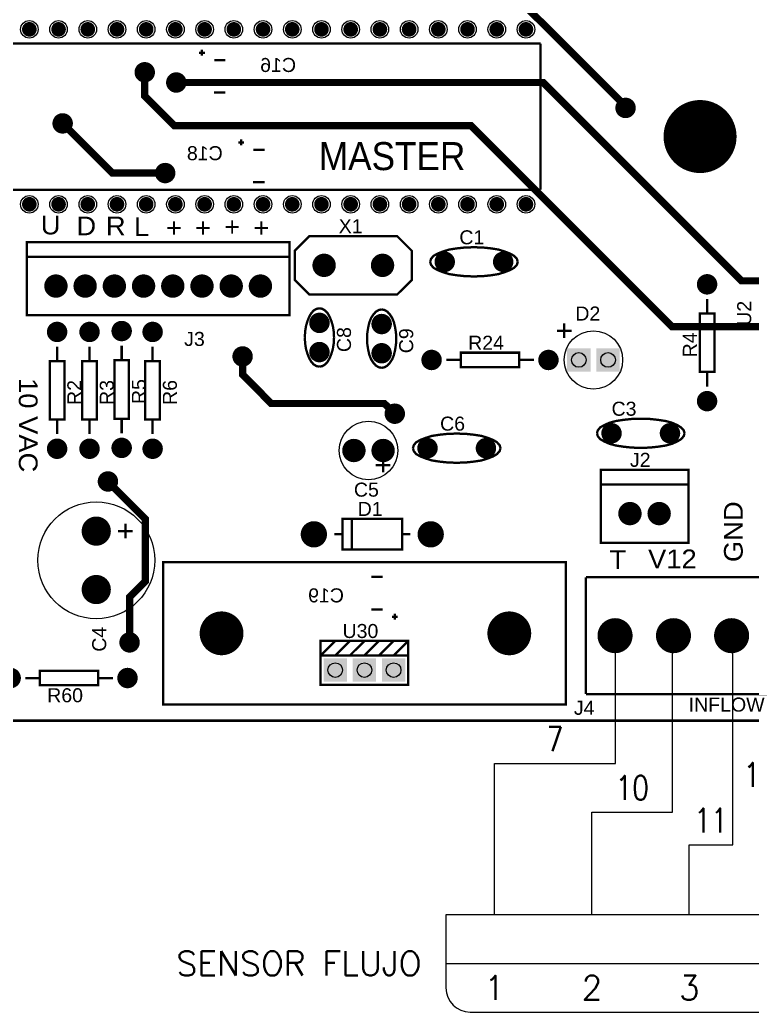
# Model space of a CAD drawing. Header units: inches. Extents: x 15 to 148, y 10 to 111.
# Drawn here: x 132.01 to 135.77, y 98.11 to 103.2 of the extents above; entities that cross this region are included whole.
import ezdxf
from ezdxf.enums import TextEntityAlignment as Align

# ---------------------------------------------------------------- set-up
doc = ezdxf.new("R2010")
doc.units = ezdxf.units.IN
doc.header["$MEASUREMENT"] = 0
for name, color, linetype in [('12632256', 7, 'Continuous'), ('BLK_12AWG', 7, 'Continuous'), ('MISC', 250, 'Continuous'), ('SYMS', 7, 'Continuous'), ('TAGS', 250, 'Continuous'), ('TERMS', 250, 'Continuous')]:
    doc.layers.add(name, color=color, linetype=linetype)
doc.layers.add('WIRENO', color=5, linetype='Continuous', true_color=0x0000ff)
doc.styles.add('WD', font='romans.shx')

# ---------------------------------------------------------------- blocks, each defined once
blk = doc.blocks.new('VCN1_1PJ_C478')
at = {"layer": 'SYMS'}
for p, q in [((-0.25, 0.25), (-0.25, -0.125)), ((2.25, 0.25), (-0.25, 0.25)), ((2.25, -0.125), (2.25, 0.25)), ((-0.25, 0), (2.25, 0)), ((-0.125, -0.25), (2.125, -0.25))]:
    blk.add_line(p, q, dxfattribs=at)
for centre, start, end in [((-0.125, -0.125), 180, 270), ((2.125, -0.125), 270, 360)]:
    blk.add_arc(centre, 0.125, start, end, dxfattribs=at)
at = {"layer": 'BLK_12AWG', "style": 'WD', "flags": 1}
blk.add_attdef('WD_JUMPERS', (0, 0), '', height=0.01, dxfattribs=at)
at = {"layer": 'SYMS', "linetype": 'Continuous', "style": 'WD', "flags": 8}
for tag, p in [('TERMDESC01J', (-0.05, 0.35)), ('TERMDESC02J', (0.45, 0.35)), ('TERMDESC03J', (0.95, 0.35)), ('TERMDESC04J', (1.45, 0.35)), ('TERMDESC05J', (1.95, 0.35))]:
    blk.add_attdef(tag, p, '', height=0.1, rotation=90, dxfattribs=at)
for tag, p in [('X2WIRE01J', (0.05, 0.35)), ('X2WIRE02J', (0.55, 0.35)), ('X2WIRE03J', (1.05, 0.35)), ('X2WIRE04J', (1.55, 0.35)), ('X2WIRE05J', (2.05, 0.35))]:
    blk.add_attdef(tag, text='', height=0.1, rotation=90, dxfattribs=at).set_placement(p, align=Align.TOP_LEFT)
at = {"layer": 'SYMS', "style": 'WD', "width": 0.7}
for tag, p in [('INST', (-0.3812, 0.8123)), ('LOC', (-0.3812, 0.6427)), ('DESC1', (-0.375, 0.4687)), ('DESC2', (-0.375, 0.2875)), ('DESC3', (-0.375, 0.1125)), ('XREF', (-0.375, -0.2375))]:
    blk.add_attdef(tag, text='', height=0.125, dxfattribs=at).set_placement(p, align=Align.RIGHT)
at = {"layer": 'SYMS', "style": 'WD'}
for tag, p, flags in [('ACE_FLAG', (-0.2071, 0.4342), 9), ('FAMILY', (-0.1942, 0.4074), 9), ('X2TERM01J', (0, 0.25), 1), ('X2TERM02J', (0.5, 0.25), 1), ('X2TERM03J', (1, 0.25), 1), ('X2TERM04J', (1.5, 0.25), 1), ('X2TERM05J', (2, 0.25), 1), ('WDBLKNAM', (0.175, 0.125), 9), ('GENDER', (0.1093, 0.0795), 9), ('X1LINK', (2.375, 0), 1), ('X8TERM01P', (0, -0.25), 1), ('X8TERM02P', (0.5, -0.25), 1), ('X8TERM03P', (1, -0.25), 1), ('X8TERM04P', (1.5, -0.25), 1), ('X8TERM05P', (2, -0.25), 1)]:
    blk.add_attdef(tag, p, '', height=0.01, dxfattribs=dict(at, flags=flags))
at = {"layer": 'SYMS', "linetype": 'Continuous', "style": 'WD', "flags": 9}
for tag, p in [('CAT', (-0.1692, 0.3632)), ('ASSYCODE', (-0.1875, 0.3125)), ('MFG', (-0.1711, 0.3438))]:
    blk.add_attdef(tag, text='', height=0.01, dxfattribs=at).set_placement(p, align=Align.CENTER)
at = {"layer": 'SYMS', "color": 7, "style": 'WD'}
for tag, p in [('X2_TINY_DOT_DONT_REMOVE_01J', (0, 0.25)), ('X2_TINY_DOT_DONT_REMOVE_02J', (0.5, 0.25)), ('X2_TINY_DOT_DONT_REMOVE_03J', (1, 0.25)), ('X2_TINY_DOT_DONT_REMOVE_04J', (1.5, 0.25)), ('X2_TINY_DOT_DONT_REMOVE_05J', (2, 0.25)), ('X8_TINY_DOT_DONT_REMOVE_01P', (0, -0.25)), ('X8_TINY_DOT_DONT_REMOVE_02P', (0.5, -0.25)), ('X8_TINY_DOT_DONT_REMOVE_03P', (1, -0.25)), ('X8_TINY_DOT_DONT_REMOVE_04P', (1.5, -0.25)), ('X8_TINY_DOT_DONT_REMOVE_05P', (2, -0.25))]:
    blk.add_attdef(tag, p, '', height=0.0001, dxfattribs=at)
at = {"layer": 'SYMS', "linetype": 'Continuous', "style": 'WD'}
for tag, flags, p in [('TERM01J', 9, (0, 0.125)), ('TERM02J', 9, (0.5, 0.125)), ('TERM03J', 9, (1, 0.125)), ('TERM04J', 9, (1.5, 0.125)), ('TERM05J', 9, (2, 0.125)), ('TERM01P', 8, (0, -0.125)), ('TERM02P', 8, (0.5, -0.125)), ('TERM03P', 8, (1, -0.125)), ('TERM04P', 8, (1.5, -0.125)), ('TERM05P', 8, (2, -0.125))]:
    blk.add_attdef(tag, text='', height=0.125, dxfattribs=dict(at, flags=flags)).set_placement(p, align=Align.MIDDLE_CENTER)
at = {"layer": 'SYMS', "style": 'WD'}
blk.add_attdef('TAG1', text='', height=0.125, dxfattribs=at).set_placement((-0.375, -0.0625), align=Align.RIGHT)
at = {"layer": 'SYMS', "linetype": 'Continuous', "style": 'WD', "flags": 8}
for tag, p in [('TERMDESC01P', (-0.05, -0.35)), ('TERMDESC02P', (0.45, -0.35)), ('TERMDESC03P', (0.95, -0.35)), ('TERMDESC04P', (1.45, -0.35)), ('TERMDESC05P', (1.95, -0.35))]:
    blk.add_attdef(tag, text='', height=0.1, rotation=90, dxfattribs=at).set_placement(p, align=Align.RIGHT)
for tag, p in [('X8WIRE01P', (0.05, -0.35)), ('X8WIRE02P', (0.55, -0.35)), ('X8WIRE03P', (1.05, -0.35)), ('X8WIRE04P', (1.55, -0.35)), ('X8WIRE05P', (2.05, -0.35))]:
    blk.add_attdef(tag, text='', height=0.1, rotation=90, dxfattribs=at).set_placement(p, align=Align.TOP_RIGHT)
blk = doc.blocks.new('EPAD')
at = {"const_width": 0.5}
blk.add_lwpolyline([(-0.25, 0, 1), (0.25, 0, 1)], format="xyb", close=True, dxfattribs=at)
blk = doc.blocks.new('RPAD')
blk.add_trace([(-0.5, -0.5), (-0.5, 0.5), (0.5, -0.5), (0.5, 0.5)])
blk = doc.blocks.new('tt')
for points, const_width in [([(139.786, 100.3439), (145.762, 100.3439), (145.762, 105.0119), (139.786, 105.0119), (139.786, 100.3439)], 0.008), ([(141.795, 102.8309), (142.029, 102.8309), (142.405, 102.4559), (142.405, 102.4499), (142.413, 102.4419)], 0.025), ([(140.122, 102.6619), (142.122, 102.6619)], 0.008), ([(140.963, 102.6209), (140.963, 102.6409)], 0.008), ([(142.122, 102.6619), (142.122, 102.1619)], 0.008), ([(140.973, 102.6309), (140.953, 102.6309)], 0.008), ([(141.043, 102.6059), (141.005, 102.6059)], 0.008), ([(140.767, 102.5639), (140.767, 102.4829), (140.869, 102.3809), (141.884, 102.3809), (142.572, 101.6929), (143.303, 101.6929)], 0.025), ([(140.875, 102.5289), (142.131, 102.5289), (142.81, 101.8499), (143.568, 101.8499), (143.599, 101.8809)], 0.025), ([(141.043, 102.4949), (141.004, 102.4949)], 0.008), ([(140.486, 102.3889), (140.656, 102.2189), (140.837, 102.2189)], 0.025), ([(141.097, 102.3139), (141.097, 102.3339)], 0.008), ([(141.107, 102.3239), (141.087, 102.3239)], 0.008), ([(141.177, 102.2989), (141.139, 102.2989)], 0.008), ([(140.122, 102.1619), (142.122, 102.1619)], 0.008), ([(141.177, 102.1879), (141.138, 102.1879)], 0.008), ([(141.331, 102.0029), (141.631, 102.0029), (141.681, 101.9529), (141.681, 101.8529), (141.631, 101.8029), (141.331, 101.8029), (141.281, 101.8529), (141.281, 101.9529), (141.331, 102.0029)], 0.008), ([(140.363, 101.7319), (141.263, 101.7319), (141.263, 101.9819), (140.363, 101.9819), (140.363, 101.7319)], 0.008), ([(141.744, 101.9149), (141.747, 101.9249), (141.755, 101.9349), (141.769, 101.9429), (141.787, 101.9499), (141.809, 101.9569), (141.835, 101.9609), (141.863, 101.9639), (141.894, 101.9649)], 0.008), ([(142.044, 101.9149), (142.041, 101.9249), (142.032, 101.9349), (142.018, 101.9429), (142, 101.9499), (141.978, 101.9569), (141.953, 101.9609), (141.925, 101.9639), (141.894, 101.9649)], 0.008), ([(140.363, 101.9319), (141.263, 101.9319)], 0.008), ([(141.744, 101.9149), (141.747, 101.9049), (141.755, 101.8949), (141.769, 101.8869), (141.787, 101.8799), (141.809, 101.8729), (141.835, 101.8689), (141.863, 101.8659), (141.894, 101.8649)], 0.008), ([(142.044, 101.9149), (142.041, 101.9049), (142.032, 101.8949), (142.018, 101.8869), (142, 101.8799), (141.978, 101.8729), (141.953, 101.8689), (141.925, 101.8659), (141.894, 101.8649)], 0.008), ([(142.692, 101.7379), (142.692, 101.7879)], 0.008), ([(141.365, 101.7559), (141.355, 101.7539), (141.345, 101.7479), (141.337, 101.7389), (141.33, 101.7269), (141.324, 101.7119), (141.319, 101.6949), (141.316, 101.6759), (141.315, 101.6559)], 0.008), ([(141.365, 101.7559), (141.375, 101.7539), (141.385, 101.7479), (141.393, 101.7389), (141.4, 101.7269), (141.406, 101.7119), (141.411, 101.6949), (141.414, 101.6759), (141.415, 101.6559)], 0.008), ([(141.578, 101.7519), (141.568, 101.7499), (141.558, 101.7439), (141.55, 101.7349), (141.542, 101.7229), (141.536, 101.7079), (141.532, 101.6909), (141.529, 101.6719), (141.528, 101.6519)], 0.008), ([(141.578, 101.7519), (141.588, 101.7499), (141.598, 101.7439), (141.606, 101.7349), (141.614, 101.7229), (141.62, 101.7079), (141.624, 101.6909), (141.627, 101.6719), (141.628, 101.6519)], 0.008), ([(142.667, 101.5379), (142.717, 101.5379), (142.717, 101.7379), (142.667, 101.7379), (142.667, 101.5379)], 0.008), ([(142.203, 101.7039), (142.203, 101.6539)], 0.008), ([(141.365, 101.5559), (141.355, 101.5579), (141.345, 101.5639), (141.337, 101.5729), (141.33, 101.5849), (141.324, 101.5999), (141.319, 101.6169), (141.316, 101.6359), (141.315, 101.6559)], 0.008), ([(141.365, 101.5559), (141.375, 101.5579), (141.385, 101.5639), (141.393, 101.5729), (141.4, 101.5849), (141.406, 101.5999), (141.411, 101.6169), (141.414, 101.6359), (141.415, 101.6559)], 0.008), ([(141.578, 101.5519), (141.568, 101.5539), (141.558, 101.5599), (141.55, 101.5689), (141.542, 101.5809), (141.536, 101.5959), (141.532, 101.6129), (141.529, 101.6319), (141.528, 101.6519)], 0.008), ([(141.578, 101.5519), (141.588, 101.5539), (141.598, 101.5599), (141.606, 101.5689), (141.614, 101.5809), (141.62, 101.5959), (141.624, 101.6129), (141.627, 101.6319), (141.628, 101.6519)], 0.008), ([(142.178, 101.6789), (142.228, 101.6789)], 0.008), ([(140.467, 101.6249), (140.467, 101.5749)], 0.008), ([(140.578, 101.6249), (140.578, 101.5749)], 0.008), ([(140.688, 101.6279), (140.688, 101.5779)], 0.008), ([(140.794, 101.6249), (140.794, 101.5749)], 0.008), ([(141.102, 101.5909), (141.102, 101.5289), (141.2, 101.4299), (141.587, 101.4299), (141.623, 101.3949)], 0.025), ([(141.849, 101.5539), (142.049, 101.5539), (142.049, 101.6039), (141.849, 101.6039), (141.849, 101.5539)], 0.008), ([(140.442, 101.3749), (140.492, 101.3749), (140.492, 101.5749), (140.442, 101.5749), (140.442, 101.3749)], 0.008), ([(140.553, 101.3749), (140.603, 101.3749), (140.603, 101.5749), (140.553, 101.5749), (140.553, 101.3749)], 0.008), ([(140.663, 101.3779), (140.713, 101.3779), (140.713, 101.5779), (140.663, 101.5779), (140.663, 101.3779)], 0.008), ([(140.769, 101.3749), (140.819, 101.3749), (140.819, 101.5749), (140.769, 101.5749), (140.769, 101.3749)], 0.008), ([(141.799, 101.5789), (141.849, 101.5789)], 0.008), ([(142.049, 101.5789), (142.099, 101.5789)], 0.008), ([(142.692, 101.4879), (142.692, 101.5379)], 0.008), ([(140.467, 101.3749), (140.467, 101.3249)], 0.008), ([(140.578, 101.3749), (140.578, 101.3249)], 0.008), ([(140.688, 101.3779), (140.688, 101.3279)], 0.008), ([(140.794, 101.3749), (140.794, 101.3249)], 0.008), ([(142.315, 101.3279), (142.318, 101.3379), (142.326, 101.3479), (142.34, 101.3559), (142.358, 101.3639), (142.38, 101.3699), (142.406, 101.3739), (142.434, 101.3769), (142.465, 101.3779)], 0.008), ([(142.615, 101.3279), (142.612, 101.3379), (142.603, 101.3479), (142.59, 101.3559), (142.572, 101.3639), (142.55, 101.3699), (142.524, 101.3739), (142.496, 101.3769), (142.465, 101.3779)], 0.008), ([(141.685, 101.2769), (141.688, 101.2869), (141.696, 101.2969), (141.71, 101.3049), (141.728, 101.3119), (141.75, 101.3189), (141.776, 101.3229), (141.804, 101.3259), (141.835, 101.3269)], 0.008), ([(141.985, 101.2769), (141.982, 101.2869), (141.973, 101.2969), (141.96, 101.3049), (141.942, 101.3119), (141.92, 101.3189), (141.894, 101.3229), (141.866, 101.3259), (141.835, 101.3269)], 0.008), ([(142.315, 101.3279), (142.318, 101.3179), (142.326, 101.3079), (142.34, 101.2999), (142.358, 101.2919), (142.38, 101.2859), (142.406, 101.2819), (142.434, 101.2789), (142.465, 101.2779)], 0.008), ([(142.615, 101.3279), (142.612, 101.3179), (142.603, 101.3079), (142.59, 101.2999), (142.572, 101.2919), (142.55, 101.2859), (142.524, 101.2819), (142.496, 101.2789), (142.465, 101.2779)], 0.008), ([(141.685, 101.2769), (141.688, 101.2669), (141.696, 101.2569), (141.71, 101.2489), (141.728, 101.2419), (141.75, 101.2349), (141.776, 101.2309), (141.804, 101.2279), (141.835, 101.2269)], 0.008), ([(141.985, 101.2769), (141.982, 101.2669), (141.973, 101.2569), (141.96, 101.2489), (141.942, 101.2419), (141.92, 101.2349), (141.894, 101.2309), (141.866, 101.2279), (141.835, 101.2269)], 0.008), ([(141.608, 101.2189), (141.558, 101.2189)], 0.008), ([(141.583, 101.1939), (141.583, 101.2439)], 0.008), ([(142.328, 100.9529), (142.628, 100.9529), (142.628, 101.2029), (142.328, 101.2029), (142.328, 100.9529)], 0.008), ([(140.715, 100.6119), (140.715, 100.7669), (140.769, 100.8209), (140.769, 101.0339), (140.641, 101.1629)], 0.025), ([(142.328, 101.1529), (142.628, 101.1529)], 0.008), ([(140.701, 101.0179), (140.701, 100.9679)], 0.008), ([(141.444, 100.9299), (141.648, 100.9299), (141.648, 101.0349), (141.444, 101.0349), (141.444, 100.9299)], 0.008), ([(141.476, 101.0339), (141.476, 100.9309)], 0.008), ([(140.726, 100.9929), (140.676, 100.9929)], 0.008), ([(141.416, 100.9819), (141.444, 100.9819)], 0.008), ([(141.648, 100.9819), (141.676, 100.9819)], 0.008), ([(140.83, 100.3989), (142.208, 100.3989), (142.208, 100.8869), (140.83, 100.8869), (140.83, 100.3989)], 0.008), ([(141.543, 100.8359), (141.582, 100.8359)], 0.008), ([(142.277, 100.8349), (142.277, 100.4349)], 0.008), ([(143.276, 100.8349), (142.277, 100.8349)], 0.008), ([(141.543, 100.7249), (141.581, 100.7249)], 0.008), ([(141.623, 100.7099), (141.623, 100.6899)], 0.008), ([(141.613, 100.6999), (141.633, 100.6999)], 0.008), ([(141.369, 100.5669), (141.369, 100.6169), (141.669, 100.6169), (141.669, 100.5669)], 0.008), ([(141.369, 100.5669), (141.419, 100.6169)], 0.008), ([(141.419, 100.5669), (141.469, 100.6169)], 0.008), ([(141.469, 100.5669), (141.519, 100.6169)], 0.008), ([(141.519, 100.5669), (141.569, 100.6169)], 0.008), ([(141.569, 100.5669), (141.619, 100.6169)], 0.008), ([(141.619, 100.5669), (141.669, 100.6169)], 0.008), ([(141.369, 100.4669), (141.669, 100.4669), (141.669, 100.5669), (141.369, 100.5669), (141.369, 100.4669)], 0.008), ([(140.408, 100.4649), (140.608, 100.4649), (140.608, 100.5149), (140.408, 100.5149), (140.408, 100.4649)], 0.008), ([(140.408, 100.4899), (140.358, 100.4899)], 0.008), ([(140.658, 100.4899), (140.608, 100.4899)], 0.008), ([(142.277, 100.4349), (143.276, 100.4349)], 0.008)]:
    blk.add_lwpolyline(points, dxfattribs=dict(const_width=const_width))
for centre, radius in [((140.372, 102.7109), 0.03), ((140.472, 102.7109), 0.03), ((140.572, 102.7109), 0.03), ((140.672, 102.7109), 0.03), ((140.772, 102.7109), 0.03), ((140.872, 102.7109), 0.03), ((140.972, 102.7109), 0.03), ((141.072, 102.7109), 0.03), ((141.172, 102.7109), 0.03), ((141.272, 102.7109), 0.03), ((141.372, 102.7109), 0.03), ((141.472, 102.7109), 0.03), ((141.572, 102.7109), 0.03), ((141.672, 102.7109), 0.03), ((141.772, 102.7109), 0.03), ((141.872, 102.7109), 0.03), ((141.972, 102.7109), 0.03), ((142.072, 102.7109), 0.03), ((140.767, 102.5639), 0.025), ((140.875, 102.5289), 0.025), ((142.413, 102.4419), 0.025), ((140.486, 102.3889), 0.025), ((142.668, 102.3439), 0.03), ((140.837, 102.2189), 0.025), ((140.372, 102.1119), 0.03), ((140.472, 102.1119), 0.03), ((140.572, 102.1119), 0.03), ((140.672, 102.1119), 0.03), ((140.772, 102.1119), 0.03), ((140.872, 102.1119), 0.03), ((140.972, 102.1119), 0.03), ((141.072, 102.1119), 0.03), ((141.172, 102.1119), 0.03), ((141.272, 102.1119), 0.03), ((141.372, 102.1119), 0.03), ((141.472, 102.1119), 0.03), ((141.572, 102.1119), 0.03), ((141.672, 102.1119), 0.03), ((141.772, 102.1119), 0.03), ((141.872, 102.1119), 0.03), ((141.972, 102.1119), 0.03), ((142.072, 102.1119), 0.03), ((141.381, 101.9029), 0.025), ((141.581, 101.9029), 0.025), ((141.794, 101.9149), 0.025), ((141.994, 101.9149), 0.025), ((142.692, 101.8379), 0.025), ((140.463, 101.8319), 0.01), ((140.563, 101.8319), 0.01), ((140.663, 101.8319), 0.01), ((140.763, 101.8319), 0.01), ((140.863, 101.8319), 0.01), ((140.963, 101.8319), 0.01), ((141.063, 101.8319), 0.01), ((141.163, 101.8319), 0.01), ((141.365, 101.7059), 0.025), ((141.578, 101.7019), 0.025), ((140.467, 101.6749), 0.025), ((140.578, 101.6749), 0.025), ((140.688, 101.6779), 0.025), ((140.794, 101.6749), 0.025), ((141.365, 101.6059), 0.025), ((141.578, 101.6019), 0.025), ((141.102, 101.5909), 0.025), ((141.749, 101.5789), 0.025), ((142.149, 101.5789), 0.025), ((142.253, 101.5789), 0.025), ((142.353, 101.5789), 0.025), ((142.692, 101.4379), 0.025), ((141.623, 101.3949), 0.025), ((142.365, 101.3279), 0.025), ((142.565, 101.3279), 0.025), ((140.467, 101.2749), 0.025), ((140.578, 101.2749), 0.025), ((140.688, 101.2779), 0.025), ((140.794, 101.2749), 0.025), ((141.483, 101.2689), 0.025), ((141.583, 101.2689), 0.025), ((141.735, 101.2769), 0.025), ((141.935, 101.2769), 0.025), ((140.641, 101.1629), 0.025), ((142.428, 101.0529), 0.01), ((142.528, 101.0529), 0.01), ((140.601, 100.9929), 0.025), ((141.346, 100.9819), 0.025), ((141.746, 100.9819), 0.025), ((140.601, 100.7929), 0.025), ((141.03, 100.6429), 0.03), ((142.015, 100.6429), 0.03), ((140.715, 100.6119), 0.025), ((142.377, 100.6349), 0.03), ((142.577, 100.6349), 0.03), ((142.776, 100.6349), 0.03), ((141.419, 100.5169), 0.025), ((141.519, 100.5169), 0.025), ((141.619, 100.5169), 0.025), ((140.708, 100.4899), 0.025)]:
    blk.add_circle(centre, radius)
at = {"layer": '12632256'}
for centre, radius in [((142.303, 101.5789), 0.1), ((142.303, 101.5789), 0), ((141.533, 101.2689), 0.1), ((140.601, 100.8929), 0.2)]:
    blk.add_circle(centre, radius, dxfattribs=at)
for name, p, xscale, yscale in [('EPAD', (140.372, 102.7109), 0.05, 0.05), ('EPAD', (140.472, 102.7109), 0.05, 0.05), ('EPAD', (140.572, 102.7109), 0.05, 0.05), ('EPAD', (140.672, 102.7109), 0.05, 0.05), ('EPAD', (140.772, 102.7109), 0.05, 0.05), ('EPAD', (140.872, 102.7109), 0.05, 0.05), ('EPAD', (140.972, 102.7109), 0.05, 0.05), ('EPAD', (141.072, 102.7109), 0.05, 0.05), ('EPAD', (141.172, 102.7109), 0.05, 0.05), ('EPAD', (141.272, 102.7109), 0.05, 0.05), ('EPAD', (141.372, 102.7109), 0.05, 0.05), ('EPAD', (141.472, 102.7109), 0.05, 0.05), ('EPAD', (141.572, 102.7109), 0.05, 0.05), ('EPAD', (141.672, 102.7109), 0.05, 0.05), ('EPAD', (141.772, 102.7109), 0.05, 0.05), ('EPAD', (141.872, 102.7109), 0.05, 0.05), ('EPAD', (141.972, 102.7109), 0.05, 0.05), ('EPAD', (142.072, 102.7109), 0.05, 0.05), ('EPAD', (140.767, 102.5639), 0.07, 0.07), ('EPAD', (140.875, 102.5289), 0.07, 0.07), ('EPAD', (142.413, 102.4419), 0.07, 0.07), ('EPAD', (142.668, 102.3439), 0.25, 0.25), ('EPAD', (140.486, 102.3889), 0.07, 0.07), ('EPAD', (140.837, 102.2189), 0.07, 0.07), ('EPAD', (140.372, 102.1119), 0.05, 0.05), ('EPAD', (140.472, 102.1119), 0.05, 0.05), ('EPAD', (140.572, 102.1119), 0.05, 0.05), ('EPAD', (140.672, 102.1119), 0.05, 0.05), ('EPAD', (140.772, 102.1119), 0.05, 0.05), ('EPAD', (140.872, 102.1119), 0.05, 0.05), ('EPAD', (140.972, 102.1119), 0.05, 0.05), ('EPAD', (141.072, 102.1119), 0.05, 0.05), ('EPAD', (141.172, 102.1119), 0.05, 0.05), ('EPAD', (141.272, 102.1119), 0.05, 0.05), ('EPAD', (141.372, 102.1119), 0.05, 0.05), ('EPAD', (141.472, 102.1119), 0.05, 0.05), ('EPAD', (141.572, 102.1119), 0.05, 0.05), ('EPAD', (141.672, 102.1119), 0.05, 0.05), ('EPAD', (141.772, 102.1119), 0.05, 0.05), ('EPAD', (141.872, 102.1119), 0.05, 0.05), ('EPAD', (141.972, 102.1119), 0.05, 0.05), ('EPAD', (142.072, 102.1119), 0.05, 0.05), ('EPAD', (141.381, 101.9029), 0.08, 0.08), ('EPAD', (141.581, 101.9029), 0.08, 0.08), ('EPAD', (141.794, 101.9149), 0.07, 0.07), ('EPAD', (141.994, 101.9149), 0.07, 0.07), ('EPAD', (140.463, 101.8319), 0.08, 0.08), ('EPAD', (140.563, 101.8319), 0.08, 0.08), ('EPAD', (140.663, 101.8319), 0.08, 0.08), ('EPAD', (140.763, 101.8319), 0.08, 0.08), ('EPAD', (140.863, 101.8319), 0.08, 0.08), ('EPAD', (140.963, 101.8319), 0.08, 0.08), ('EPAD', (141.063, 101.8319), 0.08, 0.08), ('EPAD', (141.163, 101.8319), 0.08, 0.08), ('EPAD', (142.692, 101.8379), 0.07, 0.07), ('EPAD', (141.365, 101.7059), 0.07, 0.07), ('EPAD', (141.578, 101.7019), 0.07, 0.07), ('EPAD', (140.467, 101.6749), 0.07, 0.07), ('EPAD', (140.578, 101.6749), 0.07, 0.07), ('EPAD', (140.688, 101.6779), 0.07, 0.07), ('EPAD', (140.794, 101.6749), 0.07, 0.07), ('EPAD', (141.102, 101.5909), 0.07, 0.07), ('EPAD', (141.365, 101.6059), 0.07, 0.07), ('EPAD', (141.578, 101.6019), 0.07, 0.07), ('EPAD', (141.749, 101.5789), 0.07, 0.07), ('EPAD', (142.149, 101.5789), 0.07, 0.07), ('RPAD', (142.253, 101.5789), 0.08, 0.08), ('RPAD', (142.353, 101.5789), 0.08, 0.08), ('EPAD', (142.692, 101.4379), 0.07, 0.07), ('EPAD', (141.623, 101.3949), 0.07, 0.07), ('EPAD', (142.365, 101.3279), 0.07, 0.07), ('EPAD', (142.565, 101.3279), 0.07, 0.07), ('EPAD', (140.467, 101.2749), 0.07, 0.07), ('EPAD', (140.578, 101.2749), 0.07, 0.07), ('EPAD', (140.688, 101.2779), 0.07, 0.07), ('EPAD', (140.794, 101.2749), 0.07, 0.07), ('EPAD', (141.483, 101.2689), 0.08, 0.08), ('EPAD', (141.583, 101.2689), 0.08, 0.08), ('EPAD', (141.735, 101.2769), 0.07, 0.07), ('EPAD', (141.935, 101.2769), 0.07, 0.07), ('EPAD', (140.641, 101.1629), 0.07, 0.07), ('EPAD', (142.428, 101.0529), 0.08, 0.08), ('EPAD', (142.528, 101.0529), 0.08, 0.08), ('EPAD', (140.601, 100.9929), 0.1, 0.1), ('EPAD', (141.346, 100.9819), 0.09, 0.09), ('EPAD', (141.746, 100.9819), 0.09, 0.09), ('EPAD', (140.601, 100.7929), 0.1, 0.1), ('EPAD', (141.03, 100.6429), 0.15, 0.15), ('EPAD', (142.015, 100.6429), 0.15, 0.15), ('EPAD', (142.377, 100.6349), 0.12, 0.12), ('EPAD', (142.577, 100.6349), 0.12, 0.12), ('EPAD', (142.776, 100.6349), 0.12, 0.12), ('EPAD', (140.715, 100.6119), 0.07, 0.07), ('RPAD', (141.419, 100.5169), 0.08, 0.08), ('RPAD', (141.519, 100.5169), 0.08, 0.08), ('RPAD', (141.619, 100.5169), 0.08, 0.08), ('EPAD', (140.308, 100.4899), 0.07, 0.07), ('EPAD', (140.708, 100.4899), 0.07, 0.07)]:
    blk.add_blockref(name, p, dxfattribs=dict(xscale=xscale, yscale=yscale))
at = {"layer": '12632256', "text_generation_flag": 2, "width": 1.041667}
for s, p in [('C16', (141.285, 102.5649)), ('C18', (141.034, 102.2629)), ('C19', (141.449, 100.7489))]:
    blk.add_text(s, height=0.048, dxfattribs=at).set_placement(p)
at = {"layer": '12632256'}
for s, height, width, p in [('MASTER', 0.096, 0.9375, (141.363, 102.2289)), ('U', 0.064, 1.09375, (140.411, 102.0089)), ('D', 0.064, 1.09375, (140.533, 102.0059)), ('R', 0.064, 1.09375, (140.634, 102.0059)), ('L', 0.064, 1.09375, (140.73, 102.0029)), ('+', 0.064, 1.09375, (140.84, 101.9999)), ('+', 0.064, 1.09375, (140.939, 101.9999)), ('+', 0.064, 1.09375, (141.039, 102.0029)), ('+', 0.064, 1.09375, (141.139, 101.9999)), ('X1', 0.048, 1.041667, (141.431, 102.0129)), ('C1', 0.048, 1.041667, (141.844, 101.9749)), ('D2', 0.048, 1.041667, (142.241, 101.7139)), ('J3', 0.048, 1.041667, (140.902, 101.6269)), ('R24', 0.048, 1.041667, (141.874, 101.6139)), ('C3', 0.048, 1.041667, (142.365, 101.3879)), ('C6', 0.048, 1.041667, (141.778, 101.3369)), ('J2', 0.048, 1.041667, (142.428, 101.2129)), ('C5', 0.048, 1.041667, (141.483, 101.1109)), ('D1', 0.048, 1.041667, (141.496, 101.0449)), ('T', 0.064, 1.09375, (142.358, 100.8629)), ('V12', 0.064, 1.09375, (142.49, 100.8659)), ('U30', 0.048, 1.041667, (141.444, 100.6269)), ('R60', 0.048, 1.041667, (140.433, 100.4069)), ('J4', 0.048, 1.041667, (142.236, 100.3639)), ('INFLOW', 0.048, 1.041667, (142.629, 100.3749))]:
    blk.add_text(s, height=height, dxfattribs=dict(at, width=width)).set_placement(p)
for s, height, rotation, width, p in [('U2', 0.048, 90, 1.041667, (142.843, 101.6959)), ('C8', 0.048, 90, 1.041667, (141.473, 101.6059)), ('C9', 0.048, 90, 1.041667, (141.686, 101.6019)), ('R4', 0.048, 90, 1.041667, (142.657, 101.5879)), ('10 VAC', 0.064, 270, 1.09375, (140.336, 101.5169)), ('R2', 0.048, 90, 1.041667, (140.55, 101.4249)), ('R3', 0.048, 90, 1.041667, (140.661, 101.4249)), ('R5', 0.048, 90, 1.041667, (140.771, 101.4279)), ('R6', 0.048, 90, 1.041667, (140.877, 101.4249)), ('GND', 0.064, 90, 1.09375, (142.814, 100.8869)), ('C4', 0.048, 90, 1.041667, (140.635, 100.5799))]:
    blk.add_text(s, height=height, rotation=rotation, dxfattribs=dict(at, width=width)).set_placement(p)
blk = doc.blocks.new('WD_WNH')
at = {"linetype": 'Continuous', "style": 'WD', "width": 0.8}
blk.add_attdef('WIRENO', text='', height=0.125, dxfattribs=at).set_placement((0, 0.0625), align=Align.CENTER)
at = {"style": 'WD', "flags": 1}
for tag, p in [('W01USER', (0, 0.0781)), ('W02USER', (0, 0.0703)), ('W03USER', (0, 0.0625)), ('W04USER', (0, 0.0547)), ('W05USER', (0, 0.0469)), ('W06USER', (0, 0.0391)), ('W07USER', (0, 0.0312)), ('W08USER', (0, 0.0234)), ('W09USER', (0, 0.0156)), ('W10USER', (0, 0.0078))]:
    blk.add_attdef(tag, text='', height=0.005, dxfattribs=at).set_placement(p, align=Align.CENTER)
blk = doc.blocks.new('WD_WNV')
at = {"linetype": 'Continuous', "style": 'WD', "width": 0.8}
blk.add_attdef('WIRENO', text='', height=0.125, dxfattribs=at).set_placement((-0.05, 0), align=Align.MIDDLE_RIGHT)
at = {"style": 'WD', "flags": 1}
for tag, p in [('W01USER', (-0.0625, 0.0938)), ('W02USER', (-0.0625, 0.0859)), ('W03USER', (-0.0625, 0.0781)), ('W04USER', (-0.0625, 0.0703)), ('W05USER', (-0.0625, 0.0625)), ('W06USER', (-0.0625, 0.0547)), ('W07USER', (-0.0625, 0.0469)), ('W08USER', (-0.0625, 0.0391)), ('W09USER', (-0.0625, 0.0312)), ('W10USER', (-0.0625, 0.0234))]:
    blk.add_attdef(tag, text='', height=0.005, dxfattribs=at).set_placement(p, align=Align.CENTER)

msp = doc.modelspace()

# ---------------------------------------------------------------- linework, layer by layer
at = {"layer": 'BLK_12AWG'}
for p, q in [((135.0705, 99.383), (135.0705, 100.0096)), ((135.3632, 99.1323), (135.3632, 100.0012)), ((135.6726, 100.0012), (135.6475, 100.0012)), ((135.6726, 98.9653), (135.6726, 100.0012)), ((134.4498, 98.6052), (134.4498, 99.383)), ((134.4498, 99.383), (135.0705, 99.383)), ((134.9498, 98.6052), (134.9498, 99.1323)), ((134.9498, 99.1323), (135.3632, 99.1323)), ((135.4498, 98.6052), (135.4498, 98.9653)), ((135.4498, 98.9653), (135.6726, 98.9653))]:
    msp.add_line(p, q, dxfattribs=at)

# ---------------------------------------------------------------- block references
at = {"layer": 'BLK_12AWG', "xscale": 1.5, "yscale": 1.5, "zscale": 1.5}
msp.add_blockref('tt', (-78.497, -50.9136), dxfattribs=at)
at = {"layer": 'BLK_12AWG'}
ref = msp.add_blockref('VCN1_1PJ_C478', (134.4498, 98.3552), dxfattribs=at)
ref.add_attrib('TAG1', 'SENSOR FLUJO', dxfattribs={"layer": 'TAGS', "height": 0.125, "style": 'WD'}).set_placement((134.0748, 98.2927), align=Align.RIGHT)
ref.add_attrib('X8_TINY_DOT_DONT_REMOVE_01P', '.', (134.4498, 98.1052), dxfattribs={"layer": 'MISC', "color": 7, "height": 0.0001, "style": 'WD'})
ref.add_attrib('X2_TINY_DOT_DONT_REMOVE_01J', '.', (134.4498, 98.6052), dxfattribs={"layer": 'MISC', "color": 7, "height": 0.0001, "style": 'WD'})
ref.add_attrib('TERM01P', '1', dxfattribs={"layer": 'TERMS', "linetype": 'Continuous', "height": 0.125, "style": 'WD', "flags": 8}).set_placement((134.4498, 98.2302), align=Align.MIDDLE_CENTER)
ref.add_attrib('X8_TINY_DOT_DONT_REMOVE_02P', '.', (134.9498, 98.1052), dxfattribs={"layer": 'MISC', "color": 7, "height": 0.0001, "style": 'WD'})
ref.add_attrib('X2_TINY_DOT_DONT_REMOVE_02J', '.', (134.9498, 98.6052), dxfattribs={"layer": 'MISC', "color": 7, "height": 0.0001, "style": 'WD'})
ref.add_attrib('TERM02P', '2', dxfattribs={"layer": 'TERMS', "linetype": 'Continuous', "height": 0.125, "style": 'WD', "flags": 8}).set_placement((134.9498, 98.2302), align=Align.MIDDLE_CENTER)
ref.add_attrib('X8_TINY_DOT_DONT_REMOVE_03P', '.', (135.4498, 98.1052), dxfattribs={"layer": 'MISC', "color": 7, "height": 0.0001, "style": 'WD'})
ref.add_attrib('X2_TINY_DOT_DONT_REMOVE_03J', '.', (135.4498, 98.6052), dxfattribs={"layer": 'MISC', "color": 7, "height": 0.0001, "style": 'WD'})
ref.add_attrib('TERM03P', '3', dxfattribs={"layer": 'TERMS', "linetype": 'Continuous', "height": 0.125, "style": 'WD', "flags": 8}).set_placement((135.4498, 98.2302), align=Align.MIDDLE_CENTER)
ref.add_attrib('X8_TINY_DOT_DONT_REMOVE_04P', '.', (135.9498, 98.1052), dxfattribs={"layer": 'MISC', "color": 7, "height": 0.0001, "style": 'WD'})
ref.add_attrib('X2_TINY_DOT_DONT_REMOVE_04J', '.', (135.9498, 98.6052), dxfattribs={"layer": 'MISC', "color": 7, "height": 0.0001, "style": 'WD'})
ref.add_attrib('TERM04P', '4', dxfattribs={"layer": 'TERMS', "linetype": 'Continuous', "height": 0.125, "style": 'WD', "flags": 8}).set_placement((135.9498, 98.2302), align=Align.MIDDLE_CENTER)
ref.add_attrib('X8_TINY_DOT_DONT_REMOVE_05P', '.', (136.4498, 98.1052), dxfattribs={"layer": 'MISC', "color": 7, "height": 0.0001, "style": 'WD'})
ref.add_attrib('X2_TINY_DOT_DONT_REMOVE_05J', '.', (136.4498, 98.6052), dxfattribs={"layer": 'MISC', "color": 7, "height": 0.0001, "style": 'WD'})
ref.add_attrib('TERM05P', '5', dxfattribs={"layer": 'TERMS', "linetype": 'Continuous', "height": 0.125, "style": 'WD', "flags": 8}).set_placement((136.4498, 98.2302), align=Align.MIDDLE_CENTER)
at = {"layer": 'WIRENO'}
ref = msp.add_blockref('WD_WNH', (134.7601, 99.383), dxfattribs=at)
ref.add_attrib('WIRENO', '7', dxfattribs={"linetype": 'Continuous', "height": 0.125, "style": 'WD', "width": 0.8}).set_placement((134.7601, 99.4455), align=Align.CENTER)
ref = msp.add_blockref('WD_WNV', (135.9498, 99.3241), dxfattribs=at)
ref.add_attrib('WIRENO', '12', dxfattribs={"linetype": 'Continuous', "height": 0.125, "style": 'WD', "width": 0.8}).set_placement((135.8998, 99.3241), align=Align.MIDDLE_RIGHT)
ref = msp.add_blockref('WD_WNH', (135.1565, 99.1323), dxfattribs=at)
ref.add_attrib('WIRENO', '10', dxfattribs={"linetype": 'Continuous', "height": 0.125, "style": 'WD', "width": 0.8}).set_placement((135.1565, 99.1948), align=Align.CENTER)
ref = msp.add_blockref('WD_WNH', (135.5612, 98.9653), dxfattribs=at)
ref.add_attrib('WIRENO', '11', dxfattribs={"linetype": 'Continuous', "height": 0.125, "style": 'WD', "width": 0.8}).set_placement((135.5612, 99.0278), align=Align.CENTER)

doc.saveas('drawing.dxf')
